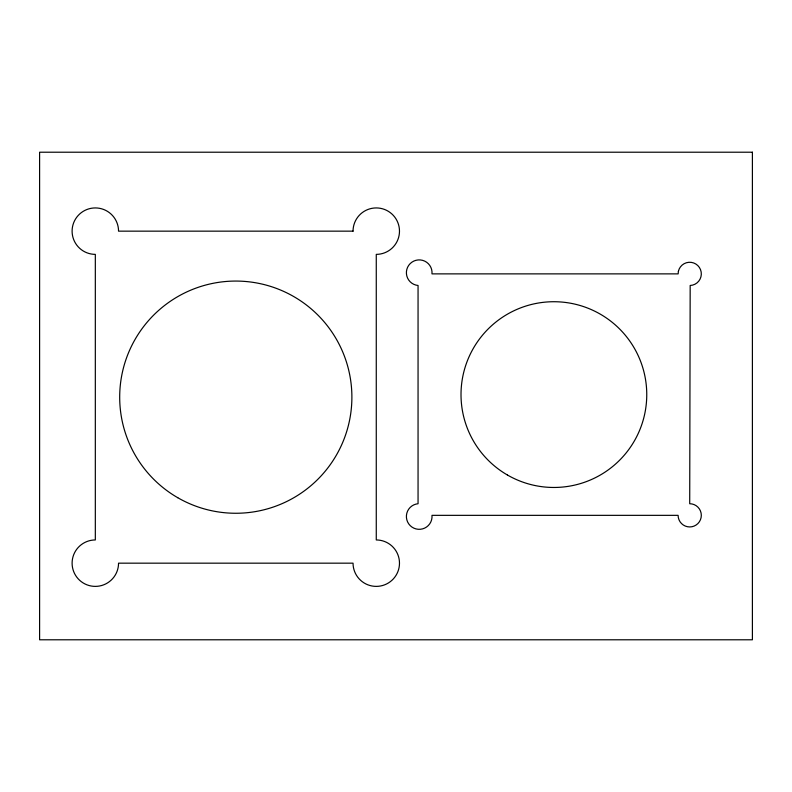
<?xml version="1.0" encoding="UTF-8"?>
<svg xmlns="http://www.w3.org/2000/svg" width="792" height="792" viewBox="0 0 792 792"><rect width="100%" height="100%" fill="white"/><g stroke="black" fill="none" stroke-linecap="round" stroke-linejoin="round"><path stroke-width="1.19" d="M678.388 271.319L678.15 273.874L431.987 273.874A12.82 12.82 0 0 0 420.384 259.944A12.82 12.82 0 0 0 406.445 271.547A12.82 12.82 0 0 0 418.057 285.476L418.057 503.732A12.82 12.82 0 0 0 406.445 517.661A12.82 12.82 0 0 0 420.384 529.274A12.82 12.82 0 0 0 431.987 515.344L678.101 515.344A11.613 11.613 0 0 0 689.713 526.947A11.613 11.613 0 0 0 701.316 515.344A11.613 11.613 0 0 0 689.713 503.732L690.178 285.476A11.613 11.613 0 0 0 701.306 274.418A11.613 11.613 0 0 0 691.268 262.37A11.613 11.613 0 0 0 678.388 271.319M752.4 152.213L39.6 152.213L39.6 639.788L752.4 639.788L752.4 152.213M353.044 231.155L118.543 231.155A23.215 23.215 0 0 0 95.327 207.93A23.215 23.215 0 0 0 72.102 231.155A23.215 23.215 0 0 0 95.327 254.371L95.327 539.956A23.215 23.215 0 0 0 72.102 563.171A23.215 23.215 0 0 0 95.327 586.387A23.215 23.215 0 0 0 118.543 563.171L353.044 563.171A23.215 23.215 0 0 0 376.269 586.387A23.215 23.215 0 0 0 399.485 563.171A23.215 23.215 0 0 0 376.269 539.956L376.269 254.371A23.215 23.215 0 0 0 399.485 231.155A23.215 23.215 0 0 0 376.269 207.93A23.215 23.215 0 0 0 353.044 231.155M177.745 497.703A116.087 116.087 0 0 0 351.886 397.158A116.087 116.087 0 0 0 177.745 296.624A116.087 116.087 0 0 0 177.745 497.703M507.444 475.022A92.872 92.872 0 0 0 646.757 394.594A92.872 92.872 0 0 0 507.444 314.167A92.872 92.872 0 0 0 507.444 475.022"/></g></svg>
